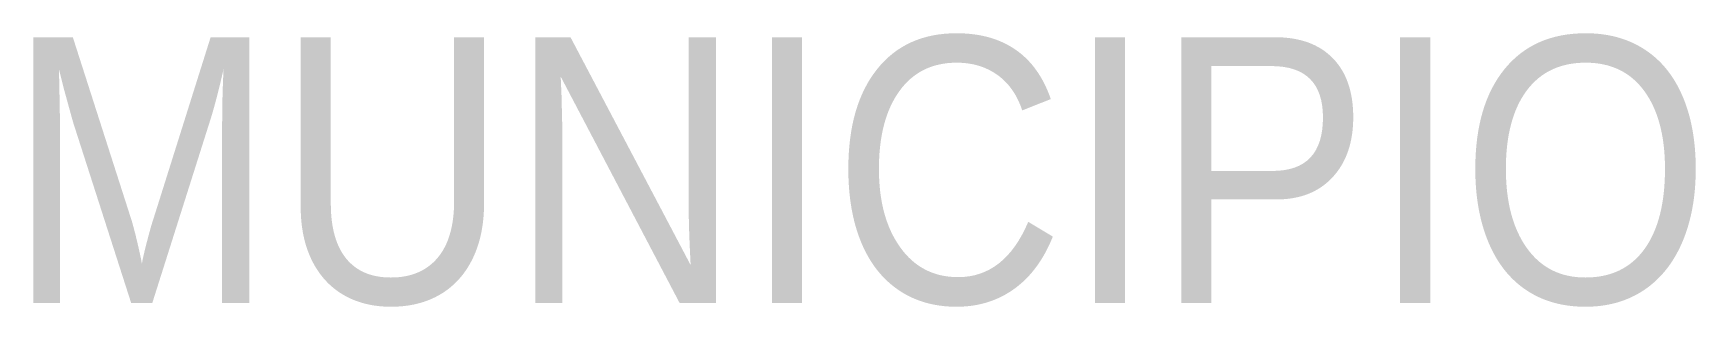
# Model space of a CAD drawing. Header units: millimetres. Extents: x 3.023 to 3.819, y 12.294 to 12.425.
import ezdxf

# ---------------------------------------------------------------- set-up
doc = ezdxf.new("R2010")
doc.units = ezdxf.units.MM
doc.layers.add('2do plano', color=5, linetype='Continuous')
doc.styles.add('XX', font='')
doc.styles.get('XX').set_extended_font_data('Arial Unicode MS')

msp = doc.modelspace()

# ---------------------------------------------------------------- texts
at = {"layer": '2do plano', "color": 1, "style": 'XX', "width": 0.87}
msp.add_text('MUNICIPIO       ', height=0.127193, dxfattribs=at).set_placement((3.01073, 12.29548))

doc.saveas('drawing.dxf')
